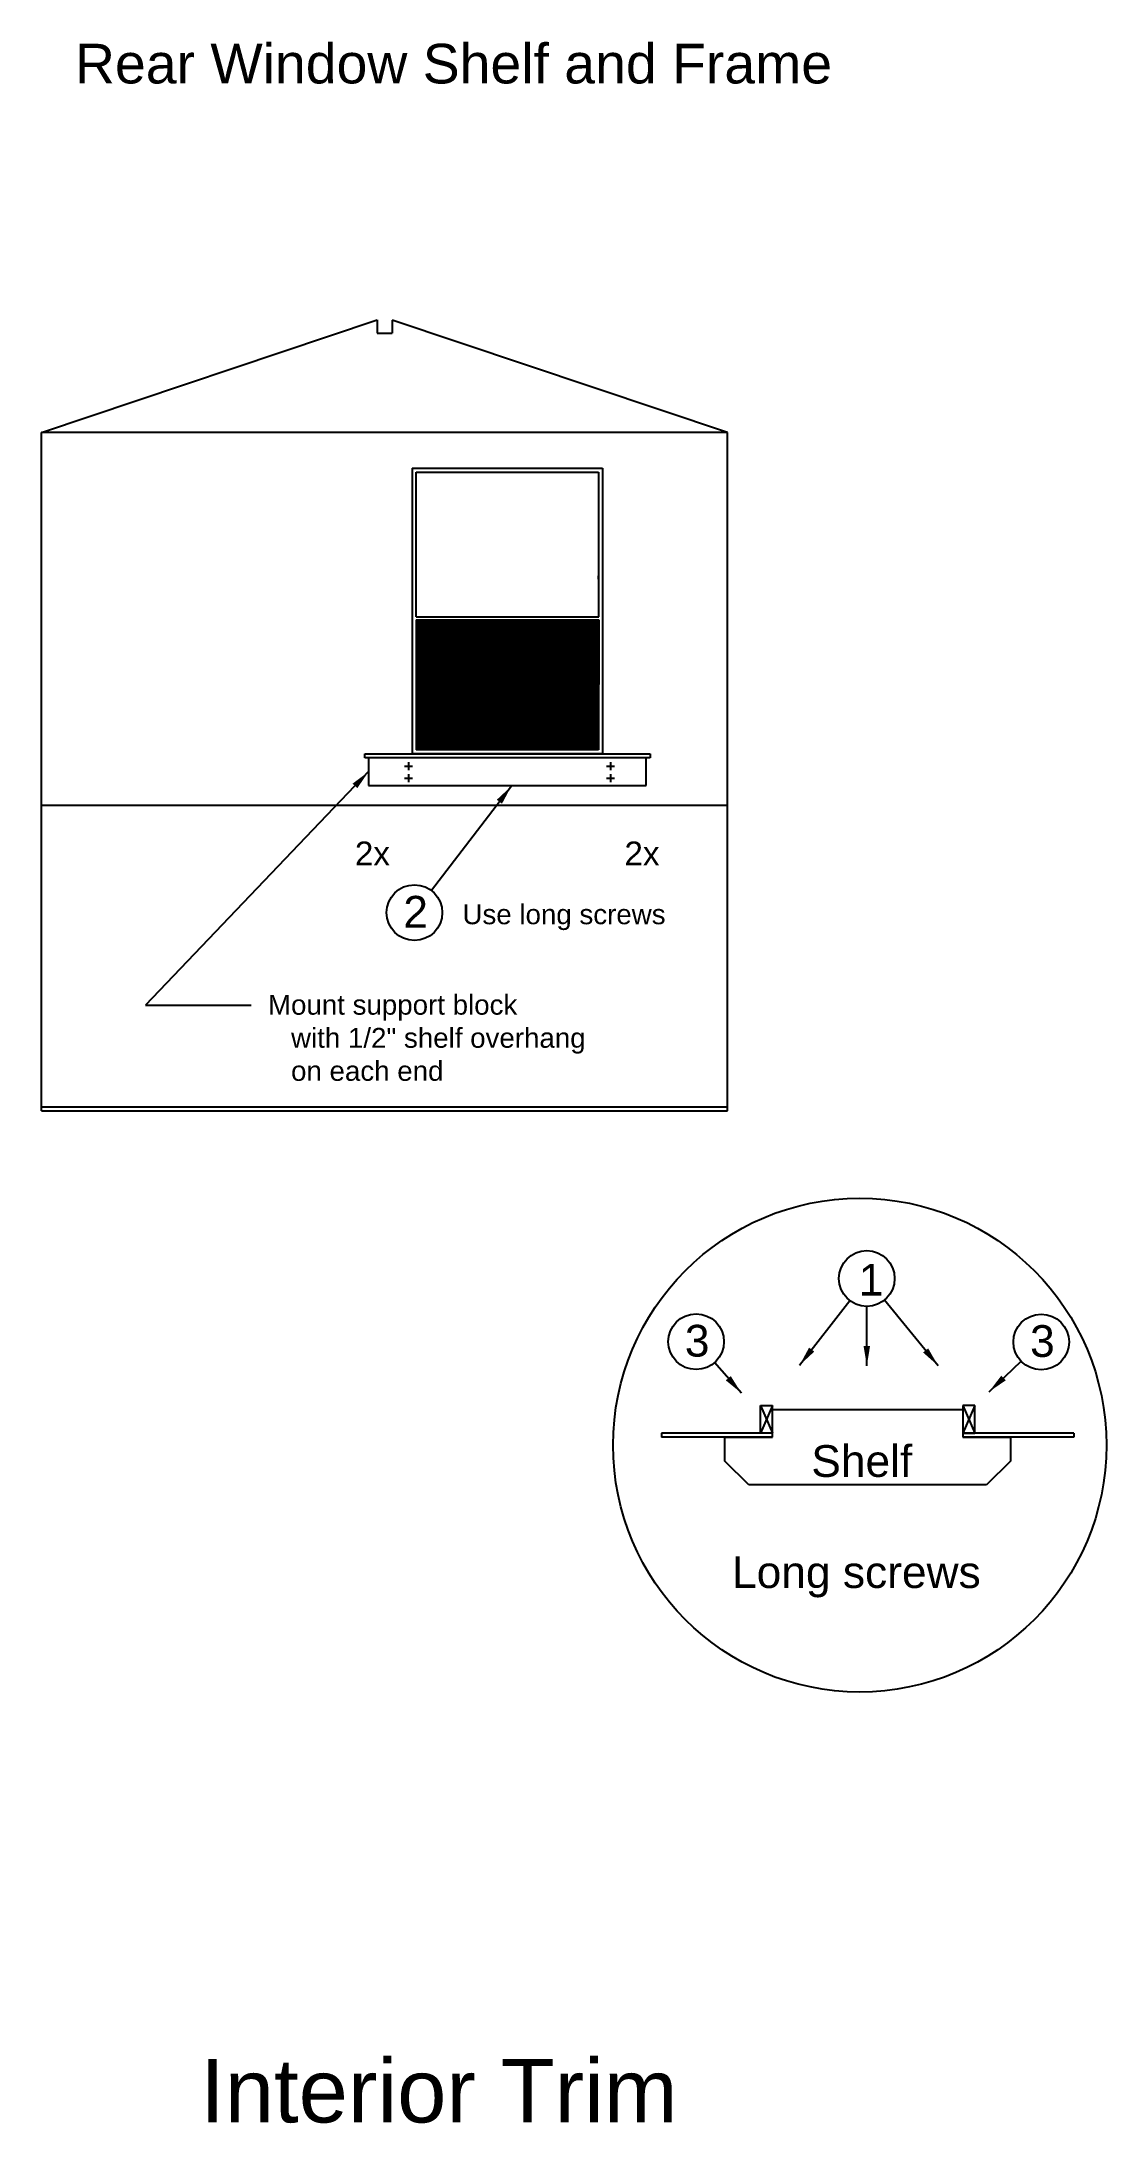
# Model space of a CAD drawing. Header units: inches. Extents: x 30 to 164, y -148 to 114.
import ezdxf

# ---------------------------------------------------------------- set-up
doc = ezdxf.new("R2010")
doc.units = ezdxf.units.IN
doc.layers.get('0').update_dxf_attribs({"lineweight": 25, "true_color": 0xffffff})
doc.layers.add('1_Paneling', color=7, linetype='Continuous', lineweight=25, true_color=0x000000)
doc.layers.add('2_Shelf', color=7, linetype='Continuous', lineweight=25, true_color=0x000000)
doc.styles.get("Standard").update_dxf_attribs({"font": ''})
doc.styles.add('textstyle12', font='')
doc.styles.add('textstyle13', font='')
doc.styles.add('textstyle14', font='')
doc.styles.add('textstyle15', font='')
doc.styles.add('textstyle16', font='')
doc.styles.add('textstyle17', font='')
doc.styles.add('textstyle18', font='')
doc.styles.add('textstyle19', font='')
doc.styles.add('textstyle2', font='')
doc.styles.add('textstyle3', font='')
doc.styles.add('textstyle5', font='')
doc.styles.add('textstyle6', font='')
doc.styles.get('Standard').set_extended_font_data('txt')
doc.styles.get('textstyle12').set_extended_font_data('Liberation Sans')
doc.styles.get('textstyle13').set_extended_font_data('Liberation Sans')
doc.styles.get('textstyle14').set_extended_font_data('Liberation Sans')
doc.styles.get('textstyle15').set_extended_font_data('Liberation Sans')
doc.styles.get('textstyle16').set_extended_font_data('Liberation Sans')
doc.styles.get('textstyle17').set_extended_font_data('Liberation Sans')
doc.styles.get('textstyle18').set_extended_font_data('Liberation Sans')
doc.styles.get('textstyle19').set_extended_font_data('Liberation Sans')
doc.styles.get('textstyle2').set_extended_font_data('Liberation Sans')
doc.styles.get('textstyle3').set_extended_font_data('Liberation Sans')
doc.styles.get('textstyle5').set_extended_font_data('Liberation Sans')
doc.styles.get('textstyle6').set_extended_font_data('Liberation Sans')
doc.dimstyles.get("Standard").update_dxf_attribs({"dimtxt": 2.5, "dimasz": 2.5, "dimexe": 1.25, "dimexo": 0.625, "dimtad": 1, "dimtxsty": 'Standard', "dimcen": 2.5, "dimadec": 0, "dimazin": 0, "dimtfac": 1, "dimtmove": 0, "dimatfit": 3, "dimfxl": 1, "dimarcsym": 0})

msp = doc.modelspace()

# ---------------------------------------------------------------- hatches: boundary and pattern name
at = {"layer": '1_Paneling'}
h = msp.add_hatch(dxfattribs=at)
h.set_pattern_fill('JIS_WOOD', color=256, style=0)
h.set_pattern_definition([(45, (0, 0), (-0.08838835, 0.08838835), [])])
h.paths.add_polyline_path([(77.25, 41.36), (100.26, 41.36), (100.25, 25), (77.25, 25)])

# ---------------------------------------------------------------- linework, layer by layer
for p, q in [((30, 65), (72.31, 79.16)), ((72.31, 79.16), (72.31, 77.51)), ((74.22, 79.15), (74.22, 77.51)), ((116.5, 65), (74.22, 79.15)), ((72.31, 77.51), (74.22, 77.51)), ((30, -20.5), (30, 65)), ((116.5, 65), (30, 65)), ((116.5, -20.5), (116.5, 65)), ((76.75, 60.5), (100.75, 60.5)), ((76.75, 60.5), (76.75, 24.5)), ((100.75, 60.5), (100.75, 24.5)), ((77.25, 60), (100.25, 60)), ((77.25, 41.77), (77.25, 60)), ((100.25, 60), (100.25, 41.77)), ((77.25, 46.5), (77.25, 46.5)), ((77.25, 46.5), (77.25, 46.5)), ((100.25, 46.91), (100.25, 46.91)), ((100.25, 46.5), (100.25, 46.91)), ((100.25, 46.91), (100.25, 46.91)), ((77.25, 41.36), (100.26, 41.36)), ((77.25, 41.36), (77.25, 25)), ((77.26, 41.77), (100.26, 41.77)), ((100.26, 41.36), (100.25, 25)), ((70.75, 24.5), (106.75, 24.5)), ((70.75, 24), (70.75, 24.5)), ((106.75, 24), (70.75, 24)), ((71.25, 24), (71.25, 20.5)), ((106.25, 24), (71.25, 24)), ((100.75, 24.5), (76.75, 24.5)), ((100.25, 25), (77.25, 25)), ((106.25, 20.5), (106.25, 24)), ((106.75, 24.5), (106.75, 24)), ((71.25, 20.5), (106.25, 20.5)), ((30, 18), (116.5, 18)), ((30, -20), (116.5, -20)), ((30, -20.5), (116.5, -20.5))]:
    msp.add_line(p, q, dxfattribs=at)
at = {"layer": '2_Shelf'}
for p, q in [((75.76, 22.93), (76.76, 22.93)), ((75.76, 21.43), (76.76, 21.43)), ((76.26, 23.43), (76.26, 22.43)), ((76.26, 21.93), (76.26, 20.93)), ((101.26, 22.93), (102.26, 22.93)), ((101.26, 21.43), (102.26, 21.43)), ((101.76, 23.43), (101.76, 22.43)), ((101.76, 21.93), (101.76, 20.93)), ((120.69, -61.14), (120.69, -57.64)), ((120.69, -57.64), (122.19, -57.64)), ((122.19, -57.64), (120.69, -61.14)), ((120.69, -57.64), (122.19, -61.14)), ((122.19, -61.64), (122.19, -57.64)), ((146.19, -57.64), (146.19, -61.64)), ((147.69, -57.64), (146.19, -57.64)), ((146.19, -57.64), (147.69, -61.14)), ((147.69, -57.64), (146.19, -61.14)), ((147.69, -61.14), (147.69, -57.64)), ((122.19, -58.14), (146.19, -58.14)), ((122.19, -61.14), (108.19, -61.14)), ((108.19, -61.14), (108.19, -61.64)), ((122.19, -61.64), (108.19, -61.64)), ((116.19, -64.64), (116.19, -61.64)), ((116.19, -61.64), (122.19, -61.64)), ((122.19, -61.14), (120.69, -61.14)), ((160.19, -61.14), (146.19, -61.14)), ((146.19, -61.14), (146.19, -61.64)), ((146.19, -61.14), (147.69, -61.14)), ((146.19, -61.64), (152.19, -61.64)), ((160.19, -61.64), (146.19, -61.64)), ((152.19, -61.64), (152.19, -64.64)), ((160.19, -61.14), (160.19, -61.64)), ((119.19, -67.64), (116.19, -64.64)), ((152.19, -64.64), (149.19, -67.64)), ((149.19, -67.64), (119.19, -67.64))]:
    msp.add_line(p, q, dxfattribs=at)
for centre, radius in [((77.03, 4.47), 3.51), ((133.19, -62.64), 31.11), ((134.08, -41.64), 3.51), ((112.55, -49.6), 3.51), ((156.08, -49.64), 3.51)]:
    msp.add_circle(centre, radius, dxfattribs=at)

# ---------------------------------------------------------------- texts
at = {"insert": (50, -140), "char_height": 3, "attachment_point": 1, "style": 'textstyle5'}
msp.add_mtext('\\H7.99999;Interior Trim', dxfattribs=at)
at = {"layer": '1_Paneling', "insert": (34.21, 113.97), "char_height": 3, "attachment_point": 1, "style": 'textstyle3'}
msp.add_mtext('\\H4.99999;Rear Window Shelf and Frame', dxfattribs=at)
at = {"layer": '2_Shelf', "char_height": 3, "attachment_point": 1}
for s, insert, style in [('2x', (69.51, 13.43), 'textstyle15'), ('2x', (103.51, 13.43), 'textstyle14'), ('\\H4.00001;2', (75.62, 6.58), 'textstyle16'), ('\\H2.50001;Use long screws', (83.08, 5.51), 'textstyle2'), ('\\H2.50001;Mount support block\\P   with 1/2" shelf overhang\\P   on each end', (58.55, -5.89), 'textstyle6'), ('\\H4.00001;1', (133.06, -39.79), 'textstyle17'), ('\\H4.00001;3', (111.13, -47.48), 'textstyle12'), ('\\H4.00001;3', (154.67, -47.52), 'textstyle13'), ('\\H4.00001;Shelf', (127.08, -62.64), 'textstyle19'), ('\\H4.00001;Long screws', (117.08, -76.64), 'textstyle18')]:
    msp.add_mtext(s, dxfattribs=dict(at, insert=insert, style=style))

# ---------------------------------------------------------------- leaders
at = {"layer": '2_Shelf'}
for points in [[(71.25, 22.25), (43.1, -7.18), (56.42, -7.18)], [(89.26, 20.43), (79.17, 7.26)], [(125.59, -52.58), (131.93, -44.41)], [(143.08, -52.64), (136.31, -44.36)], [(134.08, -52.64), (134.08, -45.15)], [(118.26, -56.08), (114.87, -52.23)], [(149.51, -55.9), (153.54, -52.06)]]:
    msp.add_leader(points, dimstyle='Standard', override={"dimscale": 1}, dxfattribs=at)

doc.saveas('drawing.dxf')
